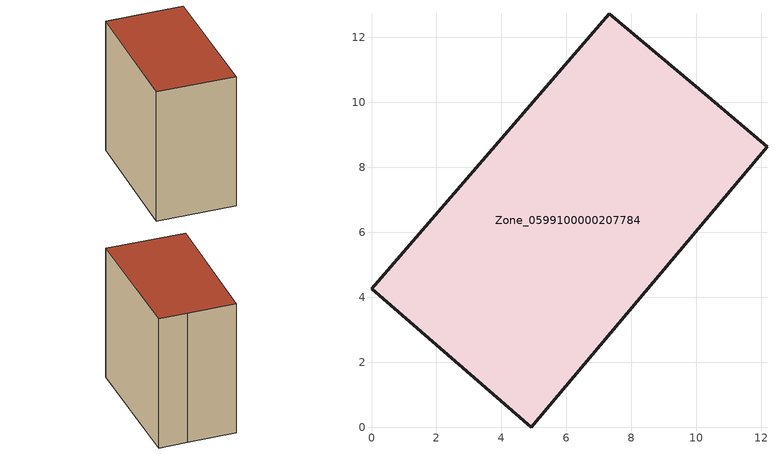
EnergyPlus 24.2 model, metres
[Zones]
Zone_0599100000207784
 floor ground (C_G): 4.92,0 0,4.26 7.32,12.73 10.37,10.18 12.17,8.64 z0
 wall outside (C_F): 0,4.26 4.92,0 12.17,8.64 10.37,10.18 7.32,12.73 0,4.26 z0:11.55
 roof outside (C_R): 4.92,0 12.17,8.64 10.37,10.18 7.32,12.73 0,4.26 z11.55
[BUILDING]
Pand.0599100000207784: North Axis=0; Terrain=City; Loads Convergence Tolerance Value=0.04; Temperature Convergence Tolerance Value=0.4; Solar Distribution=FullExterior; Maximum Number of Warmup Days=25; Minimum Number of Warmup Days=1
[Site:Location]
Rotterdam.The.Hague.AP_ZH_NLD Design_Conditions: Latitude=51.96; Longitude=4.45; Time Zone=1; Elevation=-4.5
[SITE:GROUNDTEMPERATURE:BUILDINGSURFACE]
18, 18, 18, 18, 18, 18, 18, 18, 18, 18, 18, 18
[MATERIAL] Thermal Absorptance=0.9; Solar Absorptance=0.7; Visible Absorptance=0.7
Name | Roughness | Thickness | Conductivity | Density | Specific Heat
G.TI.1946 | MediumSmooth | 0.15 | 1 | 540 | 1210
F.TI.1946 | Rough | 0.3 | 0.857143 | 1920 | 840
R.TI.1946 | MediumRough | 0.2 | 0.1 | 1500 | 1000
[CONSTRUCTION]
C_G: G.TI.1946
C_F: F.TI.1946
C_R: R.TI.1946
[ZONE]
Zone_0599100000207784: Type=1; Multiplier=1; Ceiling Height=Autocalculate; Volume=Autocalculate; Floor Area=autocalculate; Part of Total Floor Area=Yes
[ZONEINFILTRATION:DESIGNFLOWRATE]
Infil_Zone_0599100000207784: Zone or ZoneList or Space or SpaceList=Zone_0599100000207784; Schedule=AlwaysOn; Design Flow Rate Calculation Method=Flow/Area; Flow Rate per Floor Area=0.003; Constant Term Coefficient=1; Temperature Term Coefficient=0; Velocity Term Coefficient=0; Velocity Squared Term Coefficient=0
[HVACTEMPLATE:ZONE:IDEALLOADSAIRSYSTEM]
Zone_0599100000207784: Maximum Heating Supply Air Temperature=50; Minimum Cooling Supply Air Temperature=13; Maximum Heating Supply Air Humidity Ratio=0.0156; Minimum Cooling Supply Air Humidity Ratio=0.0077; Heating Limit=NoLimit; Cooling Limit=NoLimit; Dehumidification Control Type=ConstantSensibleHeatRatio; Cooling Sensible Heat Ratio=0.7; Dehumidification Setpoint=60; Humidification Control Type=None; Humidification Setpoint=30; Outdoor Air Method=None; Outdoor Air Flow Rate per Person=0.00944; Outdoor Air Flow Rate per Zone Floor Area=0; Outdoor Air Flow Rate per Zone=0; Demand Controlled Ventilation Type=None; Outdoor Air Economizer Type=NoEconomizer; Heat Recovery Type=None; Sensible Heat Recovery Effectiveness=0.7; Latent Heat Recovery Effectiveness=0.65
[ZONECONTROL:THERMOSTAT]
ThermostatControl_Zone_0599100000207784: Zone or ZoneList=Zone_0599100000207784; Control Type Schedule=DualSetpointControlType; Control 1=Thermostat_Zone_0599100000207784; Temperature Difference Between Cutout And Setpoint=0
[THERMOSTATSETPOINT:DUALSETPOINT]
Thermostat_Zone_0599100000207784: Heating Setpoint Temperature Schedule=HeatingSetpoint_Zone_0599100000207784; Cooling Setpoint Temperature Schedule=CoolingSetpoint_Zone_0599100000207784
[SCHEDULE:COMPACT]
HeatingSetpoint_Zone_0599100000207784: Through: 12/31, For: AllDays, Until: 24:00, 21
CoolingSetpoint_Zone_0599100000207784: Through: 12/31, For: AllDays, Until: 24:00, 24
DualSetpointControlType: Through: 12/31, For: AllDays, Until: 24:00, 4
AlwaysOn: Through: 12/31, For: AllDays, Until: 24:00, 1
